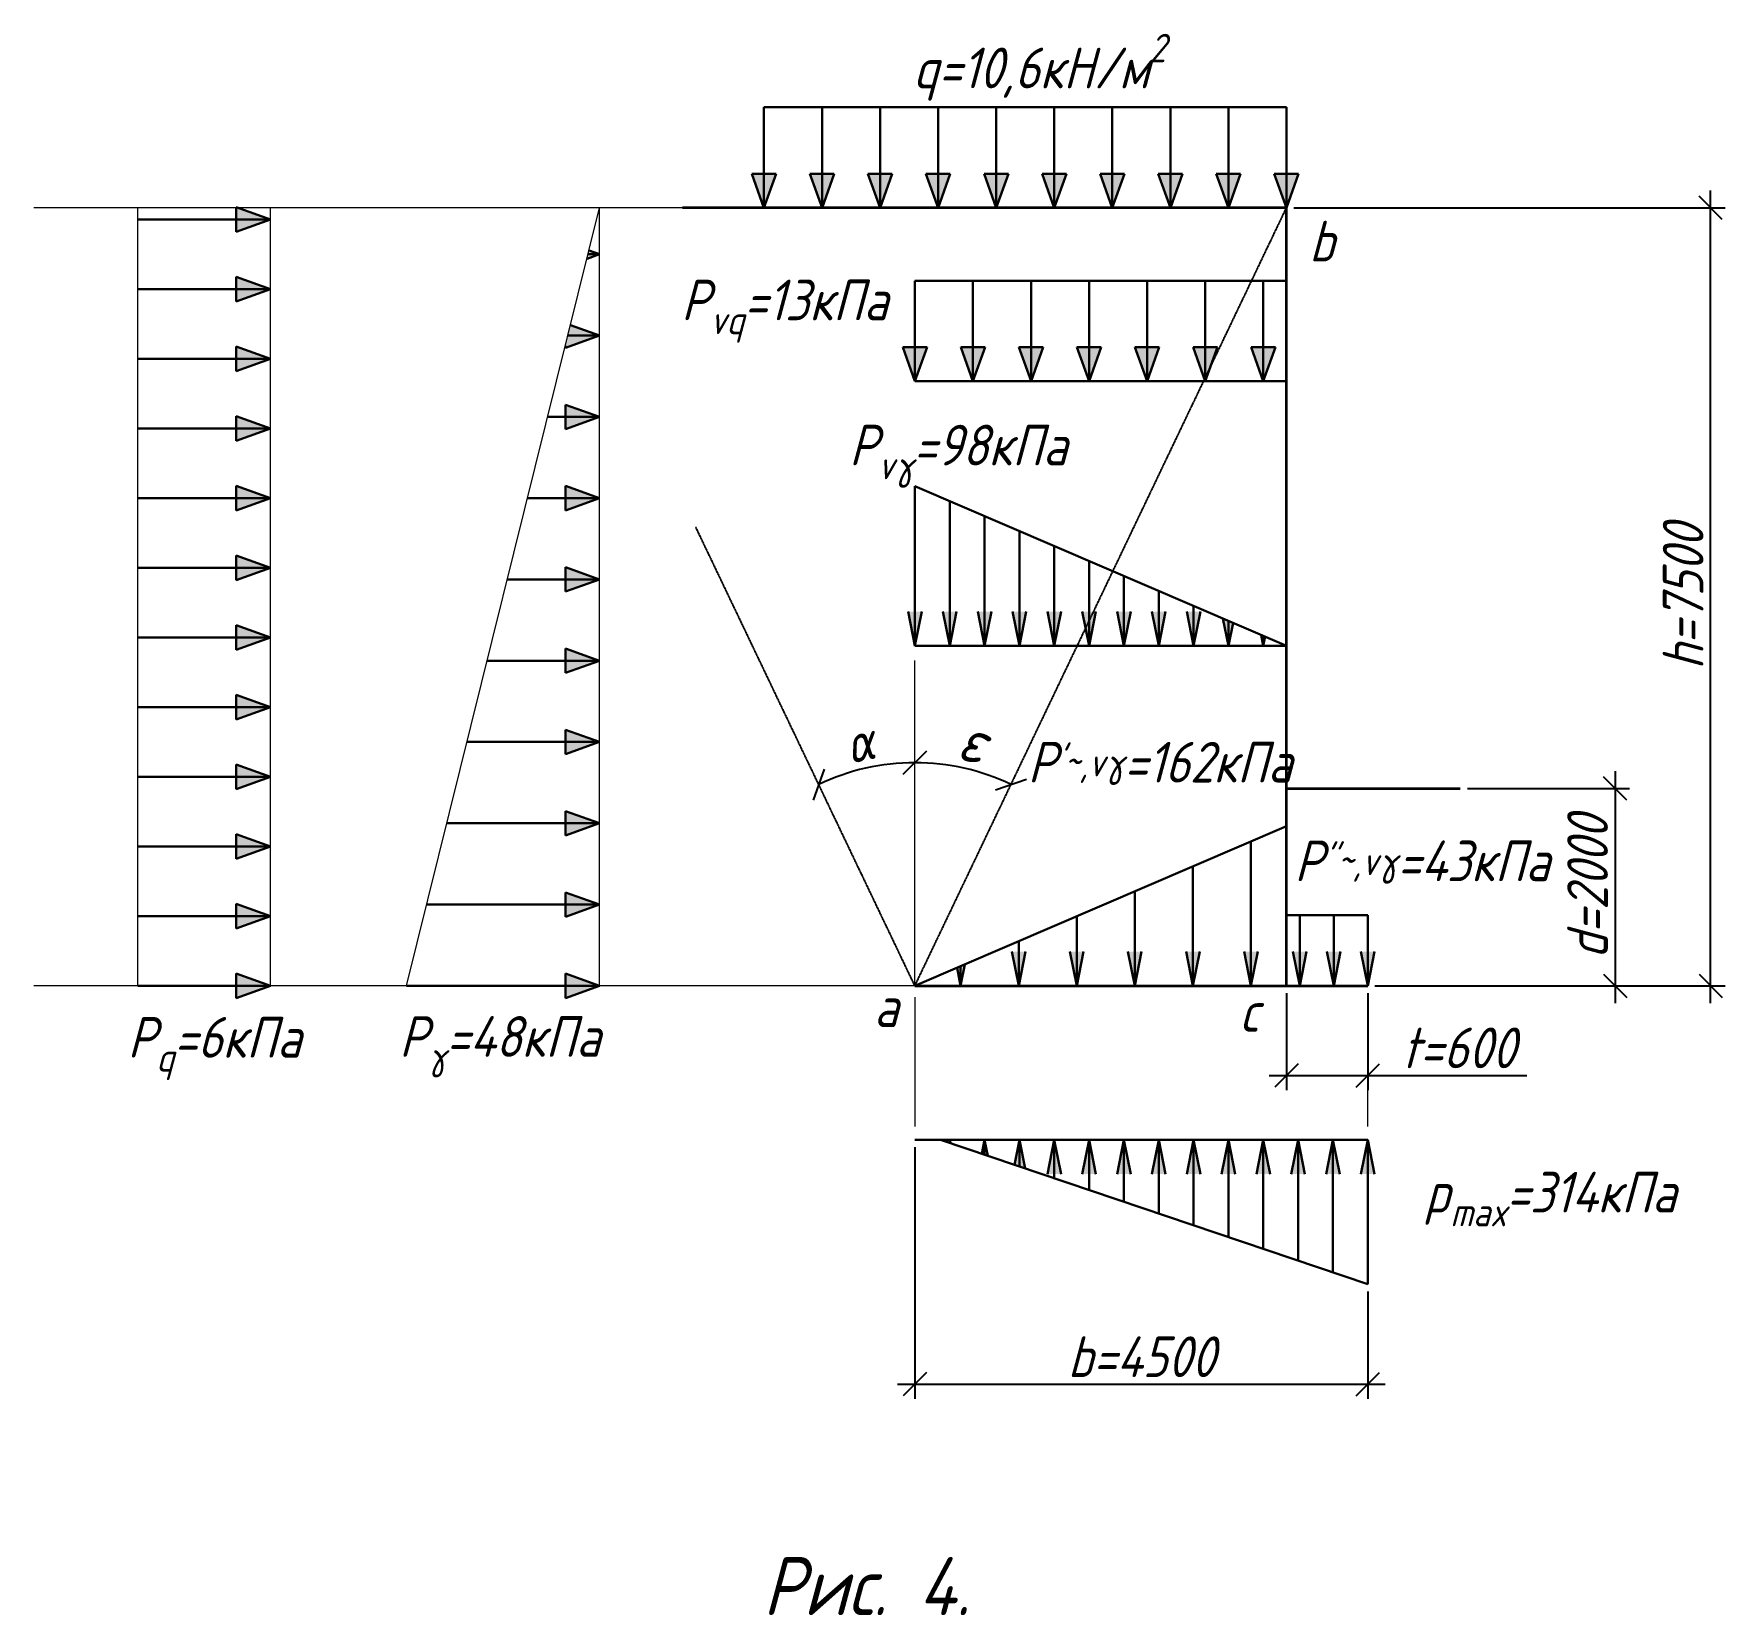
# Model space of a CAD drawing. Header units: millimetres. Extents: x -1004 to 900128, y -352756 to 107728.
# Drawn here: x 466553 to 481119, y -17962 to -4343 of the extents above; entities that cross this region are included whole.
import ezdxf

# ---------------------------------------------------------------- set-up
doc = ezdxf.new("R2010")
doc.units = ezdxf.units.MM
doc.linetypes.add('ACAD_ISO02W100', pattern=[15, 12, -3])
doc.linetypes.add('ACAD_ISO04W100', pattern=[30, 24, -3, 0, -3])
for name, color, linetype, lineweight in [('axles', 152, 'ACAD_ISO04W100', 20), ('basic', 95, 'Continuous', 30), ('hatch', 117, 'ACAD_ISO02W100', 25), ('size', 45, 'Continuous', 20), ('text', 13, 'Continuous', 20), ('thick', 42, 'Continuous', 35), ('thin', 153, 'Continuous', 18)]:
    doc.layers.add(name, color=color, linetype=linetype, lineweight=lineweight)
doc.styles.add('Structures', font='isocpeur.ttf', dxfattribs={"width": 0.85, "oblique": 15})
doc.styles.add('structures 5', font='isocpeur.ttf', dxfattribs={"width": 0.85, "oblique": 15, "height": 5})
doc.dimstyles.new('structures 3.5', dxfattribs={"dimtxt": 3.5, "dimasz": 2, "dimexe": 1.25, "dimexo": 0.625, "dimtad": 1, "dimtxsty": 'Structures', "dimblk": 'OBLIQUE', "dimcen": 2.5, "dimdle": 1.5, "dimadec": 0, "dimazin": 0, "dimtfac": 1, "dimtmove": 0, "dimatfit": 3, "dimfxl": 1, "dimarcsym": 0})

# ---------------------------------------------------------------- blocks, each defined once
blk = doc.blocks.new('_Oblique')
at = {"color": 0, "linetype": 'ByBlock', "lineweight": -2}
blk.add_line((-0.5, -0.5), (0.5, 0.5), dxfattribs=at)
blk = doc.blocks.new('*D612')
at = {"layer": 'Defpoints', "color": 0, "transparency": 16777216}
for p in [(478836, -10842), (478041, -12542), (480171, -12542)]:
    blk.add_point(p, dxfattribs=at)
at = {"layer": 'size', "color": 0, "lineweight": -2, "transparency": 16777216}
for p, q in [((480171, -10692), (480171, -12692)), ((478899, -10842), (480296, -10842)), ((478103, -12542), (480296, -12542))]:
    blk.add_line(p, q, dxfattribs=at)
at = {"layer": 'size', "color": 0, "lineweight": -2, "transparency": 16777216, "xscale": 200, "yscale": 200, "zscale": 200}
for p, rotation in [((480171, -10842), 90), ((480171, -12542), 270)]:
    blk.add_blockref('_Oblique', p, dxfattribs=dict(at, rotation=rotation))
at = {"layer": 'size', "color": 0, "transparency": 16777216, "insert": (479934, -11692), "char_height": 350, "attachment_point": 5, "rotation": 90, "style": 'Structures'}
blk.add_mtext('d=2000', dxfattribs=at)
blk = doc.blocks.new('*D613')
at = {"layer": 'Defpoints', "color": 0, "transparency": 16777216}
for p in [(477341, -12542), (478041, -12542), (478041, -13314)]:
    blk.add_point(p, dxfattribs=at)
at = {"layer": 'size', "color": 0, "lineweight": -2, "transparency": 16777216}
for p, q in [((477341, -12604), (477341, -13439)), ((478041, -12604), (478041, -13439)), ((477191, -13314), (478041, -13314)), ((478041, -13314), (479412, -13314))]:
    blk.add_line(p, q, dxfattribs=at)
at = {"layer": 'size', "color": 0, "lineweight": -2, "transparency": 16777216, "xscale": 200, "yscale": 200, "zscale": 200, "rotation": 180}
blk.add_blockref('_Oblique', (477341, -13314), dxfattribs=at)
at = {"layer": 'size', "color": 0, "lineweight": -2, "transparency": 16777216, "xscale": 200, "yscale": 200, "zscale": 200}
blk.add_blockref('_Oblique', (478041, -13314), dxfattribs=at)
at = {"layer": 'size', "color": 0, "transparency": 16777216, "insert": (478826, -13076), "char_height": 350, "attachment_point": 5, "style": 'Structures'}
blk.add_mtext('t=600', dxfattribs=at)
blk = doc.blocks.new('*D614')
at = {"layer": 'Defpoints', "color": 0, "transparency": 16777216}
for p in [(477341, -5842), (480994, -5842), (478041, -12542)]:
    blk.add_point(p, dxfattribs=at)
at = {"layer": 'size', "color": 0, "lineweight": -2, "transparency": 16777216}
for p, q in [((480994, -12692), (480994, -5692)), ((477403, -5842), (481119, -5842)), ((478103, -12542), (481119, -12542))]:
    blk.add_line(p, q, dxfattribs=at)
at = {"layer": 'size', "color": 0, "lineweight": -2, "transparency": 16777216, "xscale": 200, "yscale": 200, "zscale": 200}
for p, rotation in [((480994, -5842), 90), ((480994, -12542), 270)]:
    blk.add_blockref('_Oblique', p, dxfattribs=dict(at, rotation=rotation))
at = {"layer": 'size', "color": 0, "transparency": 16777216, "insert": (480757, -9192), "char_height": 350, "attachment_point": 5, "rotation": 90, "style": 'Structures'}
blk.add_mtext('h=7500', dxfattribs=at)
blk = doc.blocks.new('*D615')
at = {"layer": 'Defpoints', "color": 0, "transparency": 16777216}
for p in [(477341, -5842), (474141, -9741), (474425, -10641), (474141, -12542), (474141, -12542)]:
    blk.add_point(p, dxfattribs=at)
at = {"layer": 'size', "color": 0, "lineweight": -2, "transparency": 16777216}
blk.add_arc((474141, -12542), 1922, 64.4703, 90, dxfattribs=at)
at = {"layer": 'size', "color": 0, "lineweight": -2, "transparency": 16777216, "xscale": 200, "yscale": 200, "zscale": 200}
for p, rotation in [((474141, -10620), 180.0000000000006), ((474969, -10808), 334.4703020094673)]:
    blk.add_blockref('_Oblique', p, dxfattribs=dict(at, rotation=rotation))
at = {"layer": 'size', "color": 0, "transparency": 16777216, "insert": (474644, -10427), "char_height": 350, "attachment_point": 5, "rotation": 346.6245, "style": 'Structures'}
blk.add_mtext('{\\H1.08333x;ε}', dxfattribs=at)
blk = doc.blocks.new('*D616')
at = {"layer": 'Defpoints', "color": 0, "transparency": 16777216}
for p in [(470941, -5842), (474141, -6092), (473857, -10641), (474141, -12542), (474141, -12542)]:
    blk.add_point(p, dxfattribs=at)
at = {"layer": 'size', "color": 0, "lineweight": -2, "transparency": 16777216}
blk.add_arc((474141, -12542), 1922, 90, 115.5297, dxfattribs=at)
at = {"layer": 'size', "color": 0, "lineweight": -2, "transparency": 16777216, "xscale": 200, "yscale": 200, "zscale": 200}
blk.add_blockref('_Oblique', (474141, -10620), dxfattribs=at)
at = {"layer": 'size', "color": 0, "lineweight": -2, "transparency": 16777216, "xscale": 200, "yscale": 200, "zscale": 200, "rotation": 205.5296979905329}
blk.add_blockref('_Oblique', (473313, -10808), dxfattribs=at)
at = {"layer": 'size', "color": 0, "transparency": 16777216, "insert": (473665, -10443), "char_height": 350, "width": 756.43, "attachment_point": 5, "rotation": 12.7648, "style": 'Structures'}
blk.add_mtext('{\\H0.95833x;α}', dxfattribs=at)
blk = doc.blocks.new('*D611')
at = {"layer": 'Defpoints', "color": 0, "transparency": 16777216}
for p in [(474141, -13868), (478041, -15111), (478041, -15973)]:
    blk.add_point(p, dxfattribs=at)
at = {"layer": 'size', "color": 0, "lineweight": -2, "transparency": 16777216}
for p, q in [((474141, -13931), (474141, -16098)), ((478041, -15173), (478041, -16098)), ((473991, -15973), (478191, -15973))]:
    blk.add_line(p, q, dxfattribs=at)
at = {"layer": 'size', "color": 0, "lineweight": -2, "transparency": 16777216, "xscale": 200, "yscale": 200, "zscale": 200, "rotation": 180}
blk.add_blockref('_Oblique', (474141, -15973), dxfattribs=at)
at = {"layer": 'size', "color": 0, "lineweight": -2, "transparency": 16777216, "xscale": 200, "yscale": 200, "zscale": 200}
blk.add_blockref('_Oblique', (478041, -15973), dxfattribs=at)
at = {"layer": 'size', "color": 0, "transparency": 16777216, "insert": (476091, -15736), "char_height": 350, "attachment_point": 5, "style": 'Structures'}
blk.add_mtext('b=4500', dxfattribs=at)

msp = doc.modelspace()

# ---------------------------------------------------------------- hatches: boundary and pattern name
at = {"layer": 'basic'}
h = msp.add_hatch(color=256, dxfattribs=at)
h.dxf.hatch_style = 1
h.paths.add_polyline_path([(472736.013, -5547.1), (472840.938, -5841.756), (472840.938, -5547.1)])
h.paths.add_polyline_path([(472840.938, -5547.1), (472840.938, -5841.756), (472945.863, -5547.1)])
h = msp.add_hatch(color=256, dxfattribs=at)
h.dxf.hatch_style = 1
h.paths.add_polyline_path([(473236.013, -5547.1), (473340.938, -5841.756), (473340.938, -5547.1)])
h.paths.add_polyline_path([(473340.938, -5547.1), (473340.938, -5841.756), (473445.863, -5547.1)])
h = msp.add_hatch(color=256, dxfattribs=at)
h.dxf.hatch_style = 1
h.paths.add_polyline_path([(473736.013, -5547.1), (473840.938, -5841.756), (473840.938, -5547.1)])
h.paths.add_polyline_path([(473840.938, -5547.1), (473840.938, -5841.756), (473945.863, -5547.1)])
h = msp.add_hatch(color=256, dxfattribs=at)
h.dxf.hatch_style = 1
h.paths.add_polyline_path([(474236.013, -5547.1), (474340.938, -5841.756), (474340.938, -5547.1)])
h.paths.add_polyline_path([(474340.938, -5547.1), (474340.938, -5841.756), (474445.863, -5547.1)])
h = msp.add_hatch(color=256, dxfattribs=at)
h.dxf.hatch_style = 1
h.paths.add_polyline_path([(474736.013, -5547.1), (474840.938, -5841.756), (474840.938, -5547.1)])
h.paths.add_polyline_path([(474840.938, -5547.1), (474840.938, -5841.756), (474945.863, -5547.1)])
h = msp.add_hatch(color=256, dxfattribs=at)
h.dxf.hatch_style = 1
h.paths.add_polyline_path([(475236.013, -5547.1), (475340.938, -5841.756), (475340.938, -5547.1)])
h.paths.add_polyline_path([(475340.938, -5547.1), (475340.938, -5841.756), (475445.863, -5547.1)])
h = msp.add_hatch(color=256, dxfattribs=at)
h.dxf.hatch_style = 1
h.paths.add_polyline_path([(475736.013, -5547.1), (475840.938, -5841.756), (475840.938, -5547.1)])
h.paths.add_polyline_path([(475840.938, -5547.1), (475840.938, -5841.756), (475945.863, -5547.1)])
h = msp.add_hatch(color=256, dxfattribs=at)
h.dxf.hatch_style = 1
h.paths.add_polyline_path([(476236.013, -5547.1), (476340.938, -5841.756), (476340.938, -5547.1)])
h.paths.add_polyline_path([(476340.938, -5547.1), (476340.938, -5841.756), (476445.863, -5547.1)])
h = msp.add_hatch(color=256, dxfattribs=at)
h.dxf.hatch_style = 1
h.paths.add_polyline_path([(476736.013, -5547.1), (476840.938, -5841.756), (476840.938, -5547.1)])
h.paths.add_polyline_path([(476840.938, -5547.1), (476840.938, -5841.756), (476945.863, -5547.1)])
h = msp.add_hatch(color=256, dxfattribs=at)
h.dxf.hatch_style = 1
h.paths.add_polyline_path([(477236.013, -5547.1), (477340.938, -5841.756), (477340.938, -5547.1)])
h.paths.add_polyline_path([(477340.938, -5547.1), (477340.938, -5841.756), (477445.863, -5547.1)])
h = msp.add_hatch(color=256, dxfattribs=at)
h.dxf.hatch_style = 1
h.paths.add_polyline_path([(468295.957, -5836.831), (468590.614, -5941.756), (468295.957, -5941.756)])
h.paths.add_polyline_path([(468295.957, -5941.756), (468590.614, -5941.756), (468295.957, -6046.682)])
h = msp.add_hatch(color=256, dxfattribs=at)
h.dxf.hatch_style = 1
h.paths.add_polyline_path([(471334.61, -6209.27), (471326.546, -6241.756), (471425.839, -6241.756)])
h.paths.add_polyline_path([(471425.839, -6241.756), (471326.546, -6241.756), (471316.919, -6280.542)])
h.paths.add_polyline_path([(471425.839, -6941.756), (471152.784, -6941.756), (471140.781, -6990.109), (471165.816, -7034.349)])
h.paths.add_polyline_path([(471174.96, -6852.42), (471152.784, -6941.756), (471425.839, -6941.756)])
h.paths.add_polyline_path([(471140.781, -6990.109), (471131.183, -7028.777), (471131.183, -7046.682), (471165.816, -7034.349)])
h = msp.add_hatch(color=256, dxfattribs=at)
h.dxf.hatch_style = 1
h.paths.add_polyline_path([(468295.957, -6436.831), (468590.614, -6541.756), (468295.957, -6541.756)])
h.paths.add_polyline_path([(468295.957, -6541.756), (468590.614, -6541.756), (468295.957, -6646.682)])
h = msp.add_hatch(color=256, dxfattribs=at)
h.dxf.hatch_style = 1
h.paths.add_polyline_path([(468295.957, -7036.831), (468590.614, -7141.756), (468295.957, -7141.756)])
h.paths.add_polyline_path([(468295.957, -7141.756), (468590.614, -7141.756), (468295.957, -7246.682)])
h = msp.add_hatch(color=256, dxfattribs=at)
h.dxf.hatch_style = 1
h.paths.add_polyline_path([(474036.013, -7040.553), (474140.938, -7335.21), (474140.938, -7040.553)])
h.paths.add_polyline_path([(474140.938, -7040.553), (474140.938, -7335.21), (474245.863, -7040.553)])
h = msp.add_hatch(color=256, dxfattribs=at)
h.dxf.hatch_style = 1
h.paths.add_polyline_path([(474536.013, -7040.553), (474640.938, -7335.21), (474640.938, -7040.553)])
h.paths.add_polyline_path([(474640.938, -7040.553), (474640.938, -7335.21), (474745.863, -7040.553)])
h = msp.add_hatch(color=256, dxfattribs=at)
h.dxf.hatch_style = 1
h.paths.add_polyline_path([(475036.013, -7040.553), (475140.938, -7335.21), (475140.938, -7040.553)])
h.paths.add_polyline_path([(475140.938, -7040.553), (475140.938, -7335.21), (475245.863, -7040.553)])
h = msp.add_hatch(color=256, dxfattribs=at)
h.dxf.hatch_style = 1
h.paths.add_polyline_path([(475536.013, -7040.553), (475640.938, -7335.21), (475640.938, -7040.553)])
h.paths.add_polyline_path([(475640.938, -7040.553), (475640.938, -7335.21), (475745.863, -7040.553)])
h = msp.add_hatch(color=256, dxfattribs=at)
h.dxf.hatch_style = 1
h.paths.add_polyline_path([(476036.013, -7040.553), (476140.938, -7335.21), (476140.938, -7040.553)])
h.paths.add_polyline_path([(476140.938, -7040.553), (476140.938, -7335.21), (476245.863, -7040.553)])
h = msp.add_hatch(color=256, dxfattribs=at)
h.dxf.hatch_style = 1
h.paths.add_polyline_path([(476536.013, -7040.553), (476640.938, -7335.21), (476640.938, -7040.553)])
h.paths.add_polyline_path([(476640.938, -7040.553), (476640.938, -7335.21), (476745.863, -7040.553)])
h = msp.add_hatch(color=256, dxfattribs=at)
h.dxf.hatch_style = 1
h.paths.add_polyline_path([(477036.013, -7040.553), (477140.938, -7335.21), (477140.938, -7040.553)])
h.paths.add_polyline_path([(477140.938, -7040.553), (477140.938, -7335.21), (477245.863, -7040.553)])
h = msp.add_hatch(color=256, dxfattribs=at)
h.dxf.hatch_style = 1
h.paths.add_polyline_path([(471131.183, -7536.831), (471425.839, -7641.756), (471131.183, -7641.756)])
h.paths.add_polyline_path([(471131.183, -7641.756), (471425.839, -7641.756), (471131.183, -7746.682)])
h = msp.add_hatch(color=256, dxfattribs=at)
h.dxf.hatch_style = 1
h.paths.add_polyline_path([(468295.957, -7636.831), (468590.614, -7741.756), (468295.957, -7741.756)])
h.paths.add_polyline_path([(468295.957, -7741.756), (468590.614, -7741.756), (468295.957, -7846.682)])
h = msp.add_hatch(color=256, dxfattribs=at)
h.dxf.hatch_style = 1
h.paths.add_polyline_path([(468295.957, -8236.831), (468590.614, -8341.756), (468295.957, -8341.756)])
h.paths.add_polyline_path([(468295.957, -8341.756), (468590.614, -8341.756), (468295.957, -8446.682)])
h = msp.add_hatch(color=256, dxfattribs=at)
h.dxf.hatch_style = 1
h.paths.add_polyline_path([(471131.183, -8236.831), (471425.839, -8341.756), (471131.183, -8341.756)])
h.paths.add_polyline_path([(471131.183, -8341.756), (471425.839, -8341.756), (471131.183, -8446.682)])
h = msp.add_hatch(color=256, dxfattribs=at)
h.dxf.hatch_style = 1
h.paths.add_polyline_path([(468295.957, -8836.831), (468590.614, -8941.756), (468295.957, -8941.756)])
h.paths.add_polyline_path([(468295.957, -8941.756), (468590.614, -8941.756), (468295.957, -9046.682)])
h = msp.add_hatch(color=256, dxfattribs=at)
h.dxf.hatch_style = 1
h.paths.add_polyline_path([(471131.183, -8936.831), (471425.839, -9041.756), (471131.183, -9041.756)])
h.paths.add_polyline_path([(471131.183, -9041.756), (471425.839, -9041.756), (471131.183, -9146.682)])
h = msp.add_hatch(color=256, dxfattribs=at)
h.dxf.hatch_style = 1
h.paths.add_polyline_path([(474082.206, -9317.92), (474140.938, -9317.92), (474140.938, -9612.576)])
h.paths.add_polyline_path([(474140.938, -9317.92), (474199.67, -9317.92), (474140.938, -9612.576)])
h = msp.add_hatch(color=256, dxfattribs=at)
h.dxf.hatch_style = 1
h.paths.add_polyline_path([(474382.206, -9317.92), (474440.938, -9317.92), (474440.938, -9612.576)])
h.paths.add_polyline_path([(474440.938, -9317.92), (474499.67, -9317.92), (474440.938, -9612.576)])
h = msp.add_hatch(color=256, dxfattribs=at)
h.dxf.hatch_style = 1
h.paths.add_polyline_path([(474682.206, -9317.92), (474740.938, -9317.92), (474740.938, -9612.576)])
h.paths.add_polyline_path([(474740.938, -9317.92), (474799.67, -9317.92), (474740.938, -9612.576)])
h = msp.add_hatch(color=256, dxfattribs=at)
h.dxf.hatch_style = 1
h.paths.add_polyline_path([(474982.206, -9317.92), (475040.938, -9317.92), (475040.938, -9612.576)])
h.paths.add_polyline_path([(475040.938, -9317.92), (475099.67, -9317.92), (475040.938, -9612.576)])
h = msp.add_hatch(color=256, dxfattribs=at)
h.dxf.hatch_style = 1
h.paths.add_polyline_path([(475282.206, -9317.92), (475340.938, -9317.92), (475340.938, -9612.576)])
h.paths.add_polyline_path([(475340.938, -9317.92), (475399.67, -9317.92), (475340.938, -9612.576)])
h = msp.add_hatch(color=256, dxfattribs=at)
h.dxf.hatch_style = 1
h.paths.add_polyline_path([(475582.206, -9317.92), (475640.938, -9317.92), (475640.938, -9612.576)])
h.paths.add_polyline_path([(475640.938, -9317.92), (475699.67, -9317.92), (475640.938, -9612.576)])
h = msp.add_hatch(color=256, dxfattribs=at)
h.dxf.hatch_style = 1
h.paths.add_polyline_path([(475882.206, -9317.92), (475940.938, -9317.92), (475940.938, -9612.576)])
h.paths.add_polyline_path([(475940.938, -9317.92), (475999.67, -9317.92), (475940.938, -9612.576)])
h = msp.add_hatch(color=256, dxfattribs=at)
h.dxf.hatch_style = 1
h.paths.add_polyline_path([(476182.206, -9317.92), (476240.938, -9317.92), (476240.938, -9612.576)])
h.paths.add_polyline_path([(476240.938, -9317.92), (476299.67, -9317.92), (476240.938, -9612.576)])
h = msp.add_hatch(color=256, dxfattribs=at)
h.dxf.hatch_style = 1
h.paths.add_polyline_path([(476482.206, -9317.92), (476540.938, -9317.92), (476540.938, -9612.576)])
h.paths.add_polyline_path([(476540.938, -9317.92), (476599.67, -9317.92), (476540.938, -9612.576)])
h = msp.add_hatch(color=256, dxfattribs=at)
h.dxf.hatch_style = 1
h.paths.add_polyline_path([(468295.957, -9436.831), (468590.614, -9541.756), (468295.957, -9541.756)])
h.paths.add_polyline_path([(468295.957, -9541.756), (468590.614, -9541.756), (468295.957, -9646.682)])
h = msp.add_hatch(color=256, dxfattribs=at)
h.dxf.hatch_style = 1
h.paths.add_polyline_path([(476880.352, -9414.836), (476840.938, -9397.915), (476840.938, -9612.576)])
h.paths.add_polyline_path([(476840.938, -9397.915), (476794.147, -9377.827), (476840.938, -9612.576)])
h.paths.add_polyline_path([(477156.704, -9533.48), (477140.938, -9526.712), (477140.938, -9612.576)])
h.paths.add_polyline_path([(477140.938, -9526.712), (477122.222, -9518.676), (477140.938, -9612.576)])
h = msp.add_hatch(color=256, dxfattribs=at)
h.dxf.hatch_style = 1
h.paths.add_polyline_path([(471131.183, -9636.831), (471425.839, -9741.756), (471131.183, -9741.756)])
h.paths.add_polyline_path([(471131.183, -9741.756), (471425.839, -9741.756), (471131.183, -9846.682)])
h = msp.add_hatch(color=256, dxfattribs=at)
h.dxf.hatch_style = 1
h.paths.add_polyline_path([(468295.957, -10036.831), (468590.614, -10141.756), (468295.957, -10141.756)])
h.paths.add_polyline_path([(468295.957, -10141.756), (468590.614, -10141.756), (468295.957, -10246.682)])
h = msp.add_hatch(color=256, dxfattribs=at)
h.dxf.hatch_style = 1
h.paths.add_polyline_path([(471131.183, -10336.831), (471425.839, -10441.756), (471131.183, -10441.756)])
h.paths.add_polyline_path([(471131.183, -10441.756), (471425.839, -10441.756), (471131.183, -10546.682)])
h = msp.add_hatch(color=256, dxfattribs=at)
h.dxf.hatch_style = 1
h.paths.add_polyline_path([(468295.957, -10636.831), (468590.614, -10741.756), (468295.957, -10741.756)])
h.paths.add_polyline_path([(468295.957, -10741.756), (468590.614, -10741.756), (468295.957, -10846.682)])
h = msp.add_hatch(color=256, dxfattribs=at)
h.dxf.hatch_style = 1
h.paths.add_polyline_path([(471131.183, -11036.831), (471425.839, -11141.756), (471131.183, -11141.756)])
h.paths.add_polyline_path([(471131.183, -11141.756), (471425.839, -11141.756), (471131.183, -11246.682)])
h = msp.add_hatch(color=256, dxfattribs=at)
h.dxf.hatch_style = 1
h.paths.add_polyline_path([(468295.957, -11236.831), (468590.614, -11341.756), (468295.957, -11341.756)])
h.paths.add_polyline_path([(468295.957, -11341.756), (468590.614, -11341.756), (468295.957, -11446.682)])
h = msp.add_hatch(color=256, dxfattribs=at)
h.dxf.hatch_style = 1
h.paths.add_polyline_path([(471131.183, -11736.831), (471425.839, -11841.756), (471131.183, -11841.756)])
h.paths.add_polyline_path([(471131.183, -11841.756), (471425.839, -11841.756), (471131.183, -11946.682)])
h = msp.add_hatch(color=256, dxfattribs=at)
h.dxf.hatch_style = 1
h.paths.add_polyline_path([(468295.957, -11836.831), (468590.614, -11941.756), (468295.957, -11941.756)])
h.paths.add_polyline_path([(468295.957, -11941.756), (468590.614, -11941.756), (468295.957, -12046.682)])
h = msp.add_hatch(color=256, dxfattribs=at)
h.dxf.hatch_style = 1
h.paths.add_polyline_path([(474571.43, -12356.937), (474534.591, -12372.752), (474534.591, -12541.756)])
h.paths.add_polyline_path([(474534.591, -12372.752), (474503.56, -12386.075), (474534.591, -12541.756)])
h = msp.add_hatch(color=256, dxfattribs=at)
h.dxf.hatch_style = 1
h.paths.add_polyline_path([(475093.323, -12247.1), (475034.591, -12247.1), (475034.591, -12541.756)])
h.paths.add_polyline_path([(475034.591, -12247.1), (474975.859, -12247.1), (475034.591, -12541.756)])
h = msp.add_hatch(color=256, dxfattribs=at)
h.dxf.hatch_style = 1
h.paths.add_polyline_path([(475593.323, -12247.1), (475534.591, -12247.1), (475534.591, -12541.756)])
h.paths.add_polyline_path([(475534.591, -12247.1), (475475.859, -12247.1), (475534.591, -12541.756)])
h = msp.add_hatch(color=256, dxfattribs=at)
h.dxf.hatch_style = 1
h.paths.add_polyline_path([(476093.323, -12247.1), (476034.591, -12247.1), (476034.591, -12541.756)])
h.paths.add_polyline_path([(476034.591, -12247.1), (475975.859, -12247.1), (476034.591, -12541.756)])
h = msp.add_hatch(color=256, dxfattribs=at)
h.dxf.hatch_style = 1
h.paths.add_polyline_path([(476593.323, -12247.1), (476534.591, -12247.1), (476534.591, -12541.756)])
h.paths.add_polyline_path([(476534.591, -12247.1), (476475.859, -12247.1), (476534.591, -12541.756)])
h = msp.add_hatch(color=256, dxfattribs=at)
h.dxf.hatch_style = 1
h.paths.add_polyline_path([(477093.323, -12247.1), (477034.591, -12247.1), (477034.591, -12541.756)])
h.paths.add_polyline_path([(477034.591, -12247.1), (476975.859, -12247.1), (477034.591, -12541.756)])
h = msp.add_hatch(color=256, dxfattribs=at)
h.dxf.hatch_style = 1
h.paths.add_polyline_path([(477514.249, -12247.1), (477455.517, -12247.1), (477455.517, -12541.756)])
h.paths.add_polyline_path([(477455.517, -12247.1), (477396.785, -12247.1), (477455.517, -12541.756)])
h = msp.add_hatch(color=256, dxfattribs=at)
h.dxf.hatch_style = 1
h.paths.add_polyline_path([(477806.96, -12247.1), (477748.228, -12247.1), (477748.228, -12541.756)])
h.paths.add_polyline_path([(477748.228, -12247.1), (477689.496, -12247.1), (477748.228, -12541.756)])
h = msp.add_hatch(color=256, dxfattribs=at)
h.dxf.hatch_style = 1
h.paths.add_polyline_path([(478099.67, -12247.1), (478040.938, -12247.1), (478040.938, -12541.756)])
h.paths.add_polyline_path([(478040.938, -12247.1), (477982.206, -12247.1), (478040.938, -12541.756)])
h = msp.add_hatch(color=256, dxfattribs=at)
h.dxf.hatch_style = 1
h.paths.add_polyline_path([(468295.957, -12436.831), (468590.614, -12541.756), (468295.957, -12541.756)])
h.paths.add_polyline_path([(468295.957, -12541.756), (468590.614, -12541.756), (468295.957, -12646.682)])
h = msp.add_hatch(color=256, dxfattribs=at)
h.dxf.hatch_style = 1
h.paths.add_polyline_path([(471131.183, -12436.831), (471425.839, -12541.756), (471131.183, -12541.756)])
h.paths.add_polyline_path([(471131.183, -12541.756), (471425.839, -12541.756), (471131.183, -12646.682)])
h = msp.add_hatch(color=256, dxfattribs=at)
h.dxf.hatch_style = 1
h.paths.add_polyline_path([(475040.938, -13868.21), (475040.938, -14097.767), (475089.995, -14114.328)])
h.paths.add_polyline_path([(475040.938, -13868.21), (474998.067, -14083.294), (475040.938, -14097.767)])
h.paths.add_polyline_path([(474740.938, -13868.21), (474740.938, -13996.492), (474768.352, -14005.746)])
h.paths.add_polyline_path([(474740.938, -13868.21), (474716.981, -13988.404), (474740.938, -13996.492)])
h.paths.add_polyline_path([(474440.938, -13868.21), (474435.895, -13893.514), (474440.938, -13895.216)])
h.paths.add_polyline_path([(474440.938, -13868.21), (474440.938, -13895.216), (474446.71, -13897.165)])
h = msp.add_hatch(color=256, dxfattribs=at)
h.dxf.hatch_style = 1
h.paths.add_polyline_path([(475282.206, -14162.866), (475340.938, -14162.866), (475340.938, -13868.21)])
h.paths.add_polyline_path([(475340.938, -14162.866), (475399.67, -14162.866), (475340.938, -13868.21)])
h = msp.add_hatch(color=256, dxfattribs=at)
h.dxf.hatch_style = 1
h.paths.add_polyline_path([(475582.206, -14162.866), (475640.938, -14162.866), (475640.938, -13868.21)])
h.paths.add_polyline_path([(475640.938, -14162.866), (475699.67, -14162.866), (475640.938, -13868.21)])
h = msp.add_hatch(color=256, dxfattribs=at)
h.dxf.hatch_style = 1
h.paths.add_polyline_path([(475882.206, -14162.866), (475940.938, -14162.866), (475940.938, -13868.21)])
h.paths.add_polyline_path([(475940.938, -14162.866), (475999.67, -14162.866), (475940.938, -13868.21)])
h = msp.add_hatch(color=256, dxfattribs=at)
h.dxf.hatch_style = 1
h.paths.add_polyline_path([(476182.206, -14162.866), (476240.938, -14162.866), (476240.938, -13868.21)])
h.paths.add_polyline_path([(476240.938, -14162.866), (476299.67, -14162.866), (476240.938, -13868.21)])
h = msp.add_hatch(color=256, dxfattribs=at)
h.dxf.hatch_style = 1
h.paths.add_polyline_path([(476482.206, -14162.866), (476540.938, -14162.866), (476540.938, -13868.21)])
h.paths.add_polyline_path([(476540.938, -14162.866), (476599.67, -14162.866), (476540.938, -13868.21)])
h = msp.add_hatch(color=256, dxfattribs=at)
h.dxf.hatch_style = 1
h.paths.add_polyline_path([(476782.206, -14162.866), (476840.938, -14162.866), (476840.938, -13868.21)])
h.paths.add_polyline_path([(476840.938, -14162.866), (476899.67, -14162.866), (476840.938, -13868.21)])
h = msp.add_hatch(color=256, dxfattribs=at)
h.dxf.hatch_style = 1
h.paths.add_polyline_path([(477082.206, -14162.866), (477140.938, -14162.866), (477140.938, -13868.21)])
h.paths.add_polyline_path([(477140.938, -14162.866), (477199.67, -14162.866), (477140.938, -13868.21)])
h = msp.add_hatch(color=256, dxfattribs=at)
h.dxf.hatch_style = 1
h.paths.add_polyline_path([(477382.206, -14162.866), (477440.938, -14162.866), (477440.938, -13868.21)])
h.paths.add_polyline_path([(477440.938, -14162.866), (477499.67, -14162.866), (477440.938, -13868.21)])
h = msp.add_hatch(color=256, dxfattribs=at)
h.dxf.hatch_style = 1
h.paths.add_polyline_path([(477682.206, -14162.866), (477740.938, -14162.866), (477740.938, -13868.21)])
h.paths.add_polyline_path([(477740.938, -14162.866), (477799.67, -14162.866), (477740.938, -13868.21)])
h = msp.add_hatch(color=256, dxfattribs=at)
h.dxf.hatch_style = 1
h.paths.add_polyline_path([(477982.206, -14162.866), (478040.938, -14162.866), (478040.938, -13868.21)])
h.paths.add_polyline_path([(478040.938, -14162.866), (478099.67, -14162.866), (478040.938, -13868.21)])

# ---------------------------------------------------------------- linework, layer by layer
at = {"layer": 'axles', "ltscale": 0.2}
for p, q in [((472139.222, -5841.756), (466552.614, -5841.756)), ((474140.938, -12541.756), (466552.614, -12541.756))]:
    msp.add_line(p, q, dxfattribs=at)
at = {"layer": 'basic'}
for p, q in [((472840.938, -5841.756), (472840.938, -4975.223)), ((477340.938, -4975.223), (472840.938, -4975.223)), ((473340.938, -5841.756), (473340.938, -4975.223)), ((473840.938, -5841.756), (473840.938, -4975.223)), ((474340.938, -5841.756), (474340.938, -4975.223)), ((474840.938, -5841.756), (474840.938, -4975.223)), ((475340.938, -5841.756), (475340.938, -4975.223)), ((475840.938, -5841.756), (475840.938, -4975.223)), ((476340.938, -5841.756), (476340.938, -4975.223)), ((476840.938, -5841.756), (476840.938, -4975.223)), ((477340.938, -5841.756), (477340.938, -4975.223)), ((472840.938, -5841.756), (472736.013, -5547.1)), ((472945.863, -5547.1), (472736.013, -5547.1)), ((472840.938, -5841.756), (472945.863, -5547.1)), ((473340.938, -5841.756), (473236.013, -5547.1)), ((473445.863, -5547.1), (473236.013, -5547.1)), ((473340.938, -5841.756), (473445.863, -5547.1)), ((473840.938, -5841.756), (473736.013, -5547.1)), ((473945.863, -5547.1), (473736.013, -5547.1)), ((473840.938, -5841.756), (473945.863, -5547.1)), ((474340.938, -5841.756), (474236.013, -5547.1)), ((474445.863, -5547.1), (474236.013, -5547.1)), ((474340.938, -5841.756), (474445.863, -5547.1)), ((474840.938, -5841.756), (474736.013, -5547.1)), ((474945.863, -5547.1), (474736.013, -5547.1)), ((474840.938, -5841.756), (474945.863, -5547.1)), ((475340.938, -5841.756), (475236.013, -5547.1)), ((475445.863, -5547.1), (475236.013, -5547.1)), ((475340.938, -5841.756), (475445.863, -5547.1)), ((475840.938, -5841.756), (475736.013, -5547.1)), ((475945.863, -5547.1), (475736.013, -5547.1)), ((475840.938, -5841.756), (475945.863, -5547.1)), ((476340.938, -5841.756), (476236.013, -5547.1)), ((476445.863, -5547.1), (476236.013, -5547.1)), ((476340.938, -5841.756), (476445.863, -5547.1)), ((476840.938, -5841.756), (476736.013, -5547.1)), ((476945.863, -5547.1), (476736.013, -5547.1)), ((476840.938, -5841.756), (476945.863, -5547.1)), ((477340.938, -5841.756), (477236.013, -5547.1)), ((477445.863, -5547.1), (477236.013, -5547.1)), ((477340.938, -5841.756), (477445.863, -5547.1)), ((468590.614, -5941.756), (467448.747, -5941.756)), ((468590.614, -5941.756), (468295.957, -5836.831)), ((468295.957, -6046.682), (468295.957, -5836.831)), ((468590.614, -5941.756), (468295.957, -6046.682)), ((471425.839, -6241.756), (471316.919, -6280.542)), ((471425.839, -6241.756), (471326.546, -6241.756)), ((471425.839, -6241.756), (471334.61, -6209.27)), ((468590.614, -6541.756), (467448.747, -6541.756)), ((468590.614, -6541.756), (468295.957, -6436.831)), ((468295.957, -6646.682), (468295.957, -6436.831)), ((468590.614, -6541.756), (468295.957, -6646.682)), ((474140.938, -7335.21), (474140.938, -6468.677)), ((474140.938, -6468.677), (477340.938, -6468.677)), ((474640.938, -7335.21), (474640.938, -6468.677)), ((475140.938, -7335.21), (475140.938, -6468.677)), ((475640.938, -7335.21), (475640.938, -6468.677)), ((476140.938, -7335.21), (476140.938, -6468.677)), ((476640.938, -7335.21), (476640.938, -6468.677)), ((477140.938, -7335.21), (477140.938, -6468.677)), ((471425.839, -6941.756), (471131.183, -7046.682)), ((471425.839, -6941.756), (471152.784, -6941.756)), ((471425.839, -6941.756), (471174.96, -6852.42)), ((468590.614, -7141.756), (468295.957, -7036.831)), ((468295.957, -7246.682), (468295.957, -7036.831)), ((471131.183, -7046.682), (471131.183, -7028.777)), ((474140.938, -7335.21), (474036.013, -7040.553)), ((474245.863, -7040.553), (474036.013, -7040.553)), ((474140.938, -7335.21), (474245.863, -7040.553)), ((474640.938, -7335.21), (474536.013, -7040.553)), ((474745.863, -7040.553), (474536.013, -7040.553)), ((474640.938, -7335.21), (474745.863, -7040.553)), ((475140.938, -7335.21), (475036.013, -7040.553)), ((475245.863, -7040.553), (475036.013, -7040.553)), ((475140.938, -7335.21), (475245.863, -7040.553)), ((475640.938, -7335.21), (475536.013, -7040.553)), ((475745.863, -7040.553), (475536.013, -7040.553)), ((475640.938, -7335.21), (475745.863, -7040.553)), ((476140.938, -7335.21), (476036.013, -7040.553)), ((476245.863, -7040.553), (476036.013, -7040.553)), ((476140.938, -7335.21), (476245.863, -7040.553)), ((476640.938, -7335.21), (476536.013, -7040.553)), ((476745.863, -7040.553), (476536.013, -7040.553)), ((476640.938, -7335.21), (476745.863, -7040.553)), ((477140.938, -7335.21), (477036.013, -7040.553)), ((477245.863, -7040.553), (477036.013, -7040.553)), ((477140.938, -7335.21), (477245.863, -7040.553)), ((468590.614, -7141.756), (467448.747, -7141.756)), ((468590.614, -7141.756), (468295.957, -7246.682)), ((477340.938, -7335.21), (474140.938, -7335.21)), ((471425.839, -7641.756), (471131.183, -7536.831)), ((471131.183, -7746.682), (471131.183, -7536.831)), ((468590.614, -7741.756), (468295.957, -7636.831)), ((468295.957, -7846.682), (468295.957, -7636.831)), ((471425.839, -7641.756), (470979.022, -7641.756)), ((471425.839, -7641.756), (471131.183, -7746.682)), ((468590.614, -7741.756), (467448.747, -7741.756)), ((468590.614, -7741.756), (468295.957, -7846.682)), ((468590.614, -8341.756), (468295.957, -8236.831)), ((468295.957, -8446.682), (468295.957, -8236.831)), ((471425.839, -8341.756), (471131.183, -8236.831)), ((471131.183, -8446.682), (471131.183, -8236.831)), ((477340.938, -9612.576), (474140.938, -8238.745)), ((474140.938, -9612.576), (474140.938, -8238.745)), ((468590.614, -8341.756), (467448.747, -8341.756)), ((468590.614, -8341.756), (468295.957, -8446.682)), ((471425.839, -8341.756), (470805.259, -8341.756)), ((471425.839, -8341.756), (471131.183, -8446.682)), ((474440.938, -9612.576), (474440.938, -8367.542)), ((474740.938, -9612.576), (474740.938, -8496.339)), ((475040.938, -9612.576), (475040.938, -8625.135)), ((468590.614, -8941.756), (468295.957, -8836.831)), ((468295.957, -9046.682), (468295.957, -8836.831)), ((475340.938, -9612.576), (475340.938, -8753.932)), ((475640.938, -9612.576), (475640.938, -8882.729)), ((468590.614, -8941.756), (467448.747, -8941.756)), ((468590.614, -8941.756), (468295.957, -9046.682)), ((471425.839, -9041.756), (471131.183, -8936.831)), ((471131.183, -9146.682), (471131.183, -8936.831)), ((475940.938, -9612.576), (475940.938, -9011.525)), ((471425.839, -9041.756), (470631.497, -9041.756)), ((471425.839, -9041.756), (471131.183, -9146.682)), ((476240.938, -9612.576), (476240.938, -9140.322)), ((474140.938, -9612.576), (474082.206, -9317.92)), ((474140.938, -9612.576), (474199.67, -9317.92)), ((474440.938, -9612.576), (474382.206, -9317.92)), ((474440.938, -9612.576), (474499.67, -9317.92)), ((474740.938, -9612.576), (474682.206, -9317.92)), ((474740.938, -9612.576), (474799.67, -9317.92)), ((475040.938, -9612.576), (474982.206, -9317.92)), ((475040.938, -9612.576), (475099.67, -9317.92)), ((475340.938, -9612.576), (475282.206, -9317.92)), ((475340.938, -9612.576), (475399.67, -9317.92)), ((475640.938, -9612.576), (475582.206, -9317.92)), ((475640.938, -9612.576), (475699.67, -9317.92)), ((475940.938, -9612.576), (475882.206, -9317.92)), ((475940.938, -9612.576), (475999.67, -9317.92)), ((476240.938, -9612.576), (476182.206, -9317.92)), ((476240.938, -9612.576), (476299.67, -9317.92)), ((476540.938, -9612.576), (476482.206, -9317.92)), ((476540.938, -9612.576), (476540.938, -9269.119)), ((476540.938, -9612.576), (476599.67, -9317.92)), ((468590.614, -9541.756), (468295.957, -9436.831)), ((468295.957, -9646.682), (468295.957, -9436.831)), ((476840.938, -9612.576), (476794.147, -9377.827)), ((476840.938, -9612.576), (476840.938, -9397.915)), ((476840.938, -9612.576), (476880.352, -9414.836)), ((468590.614, -9541.756), (467448.747, -9541.756)), ((468590.614, -9541.756), (468295.957, -9646.682)), ((477340.938, -9612.576), (474140.938, -9612.576)), ((477140.938, -9612.576), (477122.222, -9518.676)), ((477140.938, -9612.576), (477140.938, -9526.712)), ((477140.938, -9612.576), (477156.704, -9533.48)), ((471425.839, -9741.756), (470457.735, -9741.756)), ((471425.839, -9741.756), (471131.183, -9636.831)), ((471131.183, -9846.682), (471131.183, -9636.831)), ((471425.839, -9741.756), (471131.183, -9846.682)), ((468590.614, -10141.756), (468295.957, -10036.831)), ((468295.957, -10246.682), (468295.957, -10036.831)), ((468590.614, -10141.756), (467448.747, -10141.756)), ((468590.614, -10141.756), (468295.957, -10246.682)), ((471425.839, -10441.756), (471131.183, -10336.831)), ((471131.183, -10546.682), (471131.183, -10336.831)), ((471425.839, -10441.756), (470283.972, -10441.756)), ((471425.839, -10441.756), (471131.183, -10546.682)), ((468590.614, -10741.756), (467448.747, -10741.756)), ((468590.614, -10741.756), (468295.957, -10636.831)), ((468295.957, -10846.682), (468295.957, -10636.831)), ((468590.614, -10741.756), (468295.957, -10846.682)), ((471425.839, -11141.756), (471131.183, -11036.831)), ((471131.183, -11246.682), (471131.183, -11036.831)), ((471425.839, -11141.756), (470110.21, -11141.756)), ((471425.839, -11141.756), (471131.183, -11246.682)), ((474140.938, -12541.756), (477340.938, -11167.926)), ((468590.614, -11341.756), (467448.747, -11341.756)), ((468590.614, -11341.756), (468295.957, -11236.831)), ((468295.957, -11446.682), (468295.957, -11236.831)), ((468590.614, -11341.756), (468295.957, -11446.682)), ((477034.591, -12541.756), (477034.591, -11299.447)), ((476534.591, -12541.756), (476534.591, -11514.108)), ((471425.839, -11841.756), (471131.183, -11736.831)), ((471131.183, -11946.682), (471131.183, -11736.831)), ((476034.591, -12541.756), (476034.591, -11728.769)), ((468590.614, -11941.756), (467448.747, -11941.756)), ((468590.614, -11941.756), (468295.957, -11836.831)), ((468295.957, -12046.682), (468295.957, -11836.831)), ((468590.614, -11941.756), (468295.957, -12046.682)), ((471425.839, -11841.756), (469936.448, -11841.756)), ((471425.839, -11841.756), (471131.183, -11946.682)), ((475534.591, -12541.756), (475534.591, -11943.43)), ((478040.938, -11934.155), (477340.938, -11934.155)), ((477455.517, -12541.756), (477455.517, -11934.155)), ((477748.228, -12541.756), (477748.228, -11934.155)), ((478040.938, -12541.756), (478040.938, -11934.155)), ((475034.591, -12541.756), (475034.591, -12158.091)), ((474534.591, -12541.756), (474571.43, -12356.937)), ((474534.591, -12541.756), (474534.591, -12372.752)), ((475034.591, -12541.756), (474975.859, -12247.1)), ((475034.591, -12541.756), (475093.323, -12247.1)), ((475534.591, -12541.756), (475475.859, -12247.1)), ((475534.591, -12541.756), (475593.323, -12247.1)), ((476034.591, -12541.756), (475975.859, -12247.1)), ((476034.591, -12541.756), (476093.323, -12247.1)), ((476534.591, -12541.756), (476475.859, -12247.1)), ((476534.591, -12541.756), (476593.323, -12247.1)), ((477034.591, -12541.756), (476975.859, -12247.1)), ((477034.591, -12541.756), (477093.323, -12247.1)), ((477455.517, -12541.756), (477396.785, -12247.1)), ((477455.517, -12541.756), (477514.249, -12247.1)), ((477748.228, -12541.756), (477689.496, -12247.1)), ((477748.228, -12541.756), (477806.96, -12247.1)), ((478040.938, -12541.756), (477982.206, -12247.1)), ((478040.938, -12541.756), (478099.67, -12247.1)), ((468590.614, -12541.756), (468295.957, -12436.831)), ((468295.957, -12646.682), (468295.957, -12436.831)), ((471425.839, -12541.756), (471131.183, -12436.831)), ((471131.183, -12646.682), (471131.183, -12436.831)), ((474534.591, -12541.756), (474503.56, -12386.075)), ((468590.614, -12541.756), (467448.747, -12541.756)), ((468590.614, -12541.756), (468295.957, -12646.682)), ((471425.839, -12541.756), (469762.685, -12541.756)), ((471425.839, -12541.756), (471131.183, -12646.682)), ((478040.938, -13868.21), (474140.938, -13868.21)), ((474360.938, -13868.21), (478040.938, -15110.519)), ((474440.938, -13868.21), (474435.895, -13893.514)), ((474440.938, -13868.21), (474440.938, -13895.216)), ((474440.938, -13868.21), (474446.71, -13897.165)), ((474740.938, -13868.21), (474716.981, -13988.404)), ((474740.938, -13868.21), (474740.938, -13996.492)), ((474740.938, -13868.21), (474768.352, -14005.746)), ((475040.938, -13868.21), (474998.067, -14083.294)), ((475040.938, -13868.21), (475040.938, -14097.767)), ((475040.938, -13868.21), (475089.995, -14114.328)), ((475340.938, -13868.21), (475282.206, -14162.866)), ((475340.938, -13868.21), (475340.938, -14199.042)), ((475340.938, -13868.21), (475399.67, -14162.866)), ((475640.938, -13868.21), (475582.206, -14162.866)), ((475640.938, -13868.21), (475640.938, -14300.317)), ((475640.938, -13868.21), (475699.67, -14162.866)), ((475940.938, -13868.21), (475882.206, -14162.866)), ((475940.938, -13868.21), (475940.938, -14401.592)), ((475940.938, -13868.21), (475999.67, -14162.866)), ((476240.938, -13868.21), (476182.206, -14162.866)), ((476240.938, -13868.21), (476240.938, -14502.868)), ((476240.938, -13868.21), (476299.67, -14162.866)), ((476540.938, -13868.21), (476482.206, -14162.866)), ((476540.938, -13868.21), (476540.938, -14604.143)), ((476540.938, -13868.21), (476599.67, -14162.866)), ((476840.938, -13868.21), (476782.206, -14162.866)), ((476840.938, -13868.21), (476840.938, -14705.418)), ((476840.938, -13868.21), (476899.67, -14162.866)), ((477140.938, -13868.21), (477082.206, -14162.866)), ((477140.938, -13868.21), (477140.938, -14806.693)), ((477140.938, -13868.21), (477199.67, -14162.866)), ((477440.938, -13868.21), (477382.206, -14162.866)), ((477440.938, -13868.21), (477440.938, -14907.968)), ((477440.938, -13868.21), (477499.67, -14162.866)), ((477740.938, -13868.21), (477682.206, -14162.866)), ((477740.938, -13868.21), (477740.938, -15009.244)), ((477740.938, -13868.21), (477799.67, -14162.866)), ((478040.938, -13868.21), (477982.206, -14162.866)), ((478040.938, -13868.21), (478040.938, -15110.519)), ((478040.938, -13868.21), (478099.67, -14162.866))]:
    msp.add_line(p, q, dxfattribs=at)
at = {"layer": 'hatch', "ltscale": 0.3}
for q in [(477340.938, -5841.756), (472255.201, -8593.494)]:
    msp.add_line((474140.938, -12541.756), q, dxfattribs=at)
at = {"layer": 'thick'}
for p, q in [((477340.938, -5841.756), (472139.222, -5841.756)), ((477340.938, -12541.756), (477340.938, -5841.756)), ((477340.938, -10841.756), (478836.261, -10841.756)), ((474140.938, -12541.756), (478040.938, -12541.756))]:
    msp.add_line(p, q, dxfattribs=at)
at = {"layer": 'thin'}
for p, q in [((467448.747, -12541.756), (467448.747, -5841.756)), ((468590.614, -12541.756), (468590.614, -5841.756)), ((469762.685, -12541.756), (471425.839, -5841.756)), ((471425.839, -12541.756), (471425.839, -5841.756)), ((474140.938, -12638.948), (474140.938, -13754.141)), ((478040.938, -13754.141), (478040.938, -12821.152))]:
    msp.add_line(p, q, dxfattribs=at)
at = {"layer": 'thin', "ltscale": 0.4}
msp.add_line((474140.938, -12541.756), (474140.938, -9740.612), dxfattribs=at)
at = {"layer": 'thin'}
for points in [[(477340.938, -5841.756), (472139.222, -5841.756)], [(477340.938, -10841.756), (478836.261, -10841.756)]]:
    msp.add_lwpolyline(points, dxfattribs=at)

# ---------------------------------------------------------------- texts
at = {"layer": 'text', "attachment_point": 5, "style": 'structures 5'}
for s, insert, char_height, width in [('\\A1;q=10,6кН/м{\\H0.7x;\\S2^ ;}', (475212.191, -4630.54), 350, 2511.65502), ('\\A1;b', (477645.207, -6128.726), 350, 350), ('\\A1;P{\\H0.7x;\\S^ vq;\\H1.42857x;=13кПа}', (473018.574, -6694.668), 350, 878.35728), ('\\A1;P{\\H0.7x;\\S^ vγ;\\H1.42857x;=98кПа}', (474513.374, -7944.246), 350, 878.35728), ("\\A1;P{\\H0.7x;\\S'~,vγ;\\H1.42857x;=162кПа}", (476251.233, -10652.615), 350, 878.35728), ('\\A1;P{\\H0.7x;\\S"~,vγ;\\H1.42857x;=43кПа}', (478509.391, -11502.779), 350, 878.35728), ('\\A1;a', (473891.926, -12721.689), 350, 350), ('\\A1;P{\\H0.7x;\\S^ q;\\H1.42857x;=6кПа}', (468108.177, -13044.961), 350, 1905.54601), ('\\A1;P{\\H0.67083x;\\S^ γ;}=48кПа', (470566.165, -13031.626), 350, 1953.35942), ('\\A1;c', (477018.788, -12762.106), 350, 350), ('\\A1;p{\\H0.7x;\\S^ max;}=314кПа', (479613.835, -14378.391), 350, 1724.15503), ('Рис. 4.', (473722.893, -17711.923), 500, 2515.89751)]:
    msp.add_mtext(s, dxfattribs=dict(at, insert=insert, char_height=char_height, width=width))

# ---------------------------------------------------------------- dimensions: what is measured, and where the dimension line sits
at = {"layer": 'size'}
for base, p1, p2, text, picture, middle in [((480994.131, -5841.756), (478040.938, -12541.756), (477340.938, -5841.756), 'h=7500', '*D614', (480756.631, -9191.756)), ((480171.029, -12541.756), (478836.261, -10841.756), (478040.938, -12541.756), 'd=2000', '*D612', (479933.529, -11691.756))]:
    dim = msp.add_linear_dim(base=base, p1=p1, p2=p2, angle=90, text=text, dimstyle='structures 3.5', dxfattribs=at)
    dim.commit()
    dim.dimension.update_dxf_attribs({"geometry": picture, "text_midpoint": middle})
dim = msp.add_angular_dim_2l(base=(473856.555, -10641.15), line1=((474140.938, -12541.756), (470940.938, -5841.756)), line2=((474140.938, -12541.756), (474140.938, -6091.756)), text='{\\H0.95833x;α}', dimstyle='structures 3.5', override={"dimscale": 0, "dimblk1": 'Oblique', "dimblk2": 'Oblique', "dimsah": 1}, dxfattribs=at)
dim.commit()
dim.dimension.update_dxf_attribs({"geometry": '*D616', "text_midpoint": (473665.459, -10442.97)})
dim = msp.add_angular_dim_2l(base=(474425.322, -10641.15), line1=((474140.938, -12541.756), (477340.938, -5841.756)), line2=((474140.938, -12541.756), (474140.938, -9740.612)), text='{\\H1.08333x;ε}', dimstyle='structures 3.5', override={"dimscale": 0, "dimblk1": 'Oblique', "dimblk2": 'Oblique', "dimsah": 1}, dxfattribs=at)
dim.commit()
dim.dimension.update_dxf_attribs({"geometry": '*D615', "text_midpoint": (474585.505, -10672.12), "dimtype": 162})
for base, p1, p2, text, picture, middle in [((478040.938, -13313.827), (477340.938, -12541.756), (478040.938, -12541.756), 't=600', '*D613', (478826.329, -13076.327)), ((478040.938, -15973.478), (474140.938, -13868.21), (478040.938, -15110.519), 'b=4500', '*D611', (476090.938, -15735.978))]:
    dim = msp.add_linear_dim(base=base, p1=p1, p2=p2, text=text, dimstyle='structures 3.5', dxfattribs=at)
    dim.commit()
    dim.dimension.update_dxf_attribs({"geometry": picture, "text_midpoint": middle})

doc.saveas('drawing.dxf')
